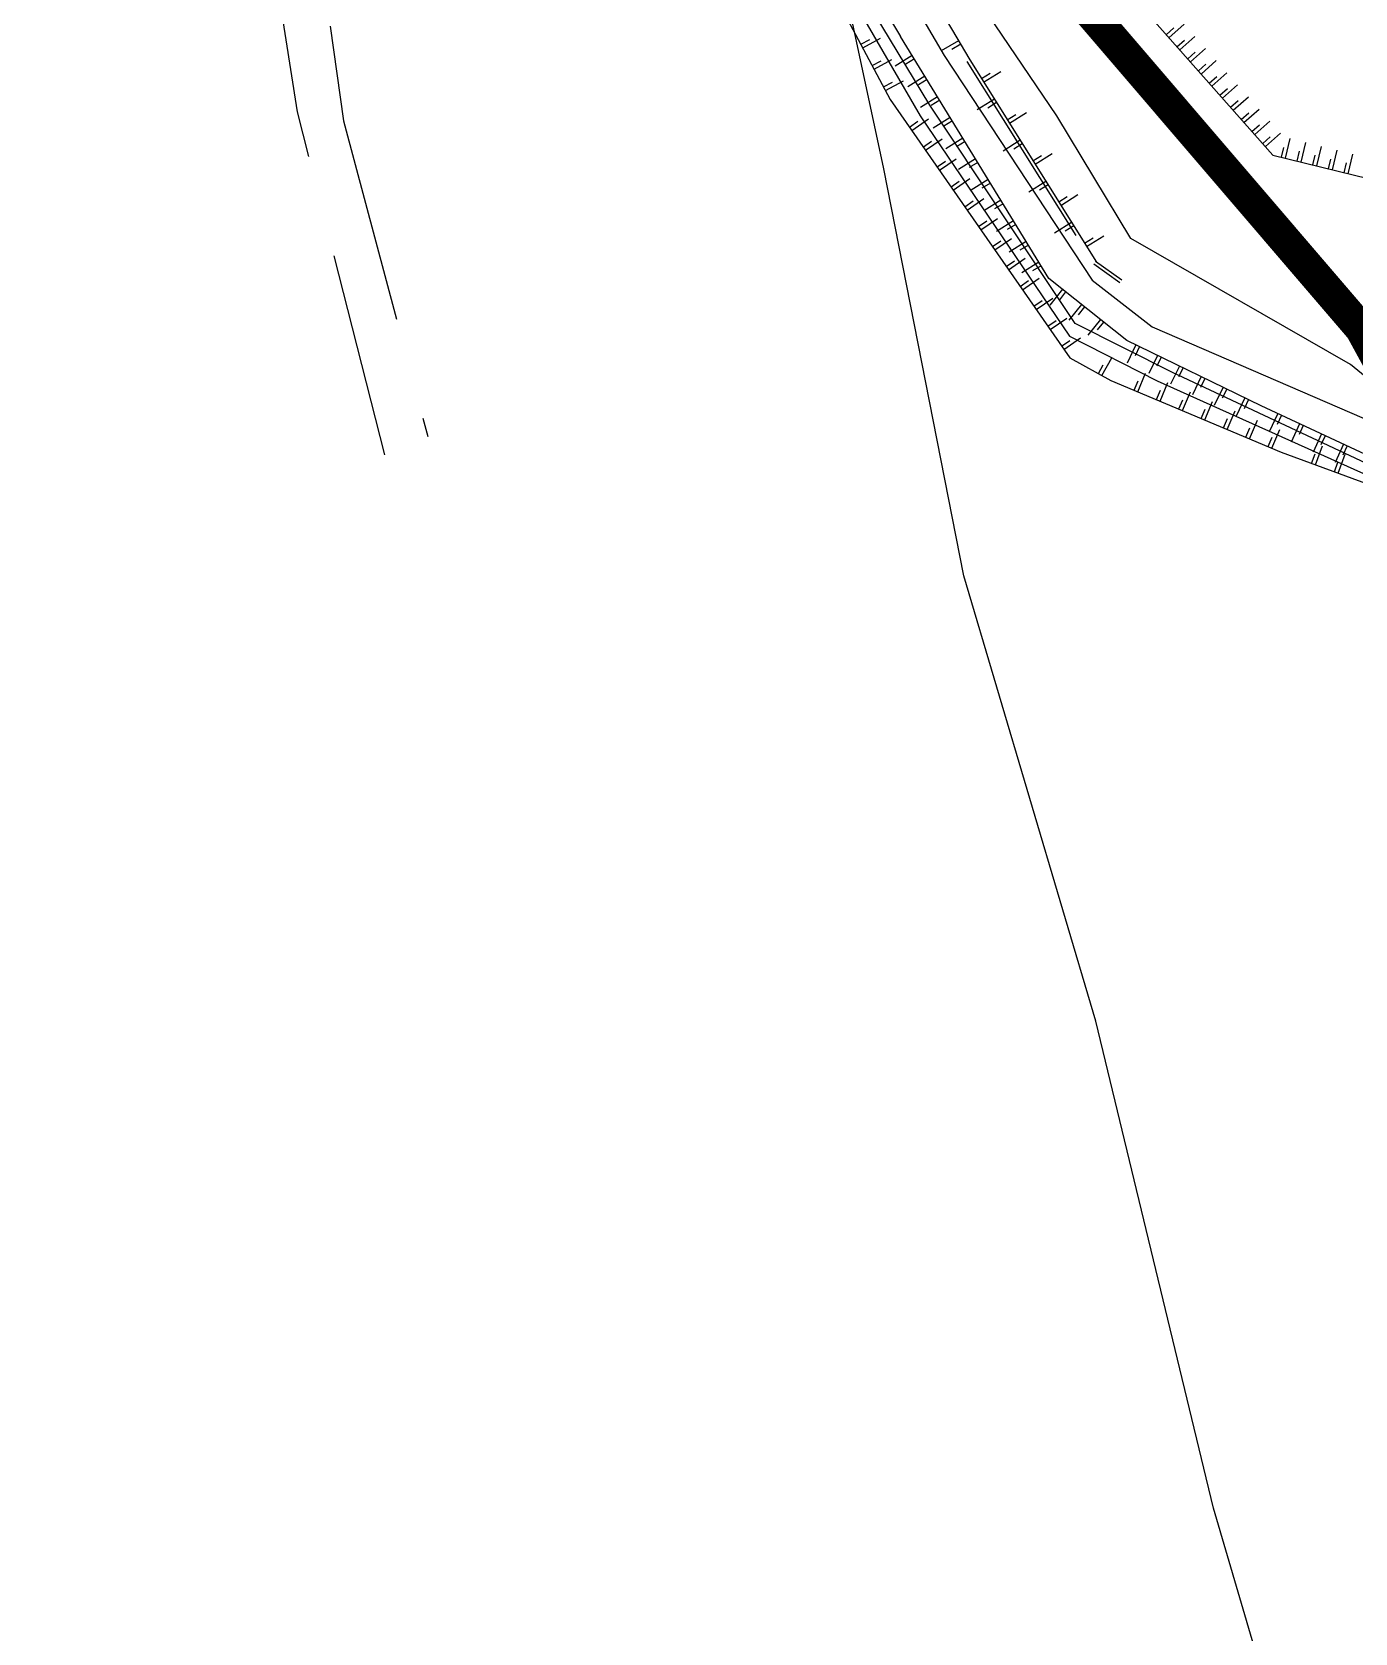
# Model space of a CAD drawing. Header units: metres. Extents: x 196582 to 208442, y 561446 to 572119.
# Drawn here: x 196720.9 to 196802.7, y 565351.7 to 565450.7 of the extents above; entities that cross this region are included whole.
import ezdxf

# ---------------------------------------------------------------- set-up
doc = ezdxf.new("R2010")
doc.units = ezdxf.units.M
doc.header["$MEASUREMENT"] = 0
doc.linetypes.add('DASHED', pattern=[19.05, 12.7, -6.35])
doc.linetypes.add('Mitham', pattern=[7, 4, -3])
for name, color, linetype in [('C1600', 6, 'Continuous'), ('C1602_0', 130, 'Continuous'), ('C1801_194-02-11-D_2005', 150, 'Mitham'), ('C1802_194-02-11-D_2005', 160, 'Continuous'), ('M1500', 7, 'Continuous'), ('M1509', 34, 'Continuous'), ('M1510-1', 40, 'Continuous'), ('M2405', 7, 'DASHED'), ('M4680', 170, 'DASHED')]:
    doc.layers.add(name, color=color, linetype=linetype)
picture_1 = doc.add_image_def('image1.ecw', size_in_pixel=(118525, 46520))

# ---------------------------------------------------------------- blocks, each defined once
blk = doc.blocks.new('ANOT9106')
for p, q in [((0.5, 0), (0.5, 5)), ((-0.5, 0), (-0.5, 2.5))]:
    blk.add_line(p, q)

msp = doc.modelspace()

# ---------------------------------------------------------------- linework, layer by layer
at = {"layer": 'C1600'}
msp.add_lwpolyline([(196800.596, 565336.857), (196793.987, 565359.394), (196786.7, 565389.529), (196778.537, 565417.07), (196773.568, 565442.244), (196768.739, 565464.881), (196764.278, 565490.084), (196760.666, 565522.97), (196757.505, 565543.156), (196754.57, 565568.443), (196753.103, 565581.087), (196757.713, 565599.162), (196767.266, 565597.152), (196777.636, 565585.006), (196790.918, 565575.569), (196808.693, 565558.748), (196818.781, 565551.677), (196839.468, 565537.564), (196861.171, 565523.507), (196868.606, 565526.805), (196890.419, 565536.479), (196913.717, 565546.812), (196944.742, 565502.734), (196964.527, 565518.999)], dxfattribs=at)
at = {"layer": 'C1602_0'}
msp.add_lwpolyline([(196800.596, 565336.857), (196793.987, 565359.394), (196786.7, 565389.529), (196778.537, 565417.07), (196773.568, 565442.244), (196768.739, 565464.881), (196764.278, 565490.084), (196760.666, 565522.97), (196757.505, 565543.156), (196754.57, 565568.443), (196753.103, 565581.087), (196782.515, 565554.424), (196801.567, 565537.704), (196820.507, 565518.434), (196837.779, 565501.613), (196852.652, 565482.112), (196857.682, 565473.96), (196890.32, 565436.798), (196901.894, 565410.572), (196912.599, 565386.316), (196919.545, 565364.38), (196931.402, 565336.765)], dxfattribs=at)
at = {"layer": 'C1801_194-02-11-D_2005', "const_width": 2}
msp.add_lwpolyline([(197834.934, 563548.288), (197807.812, 563603.71), (197747.75, 563700.734), (197695.366, 563777.08), (197294.779, 564291.774), (197198.774, 564424.144), (197152.226, 564499.785), (197124.588, 564559.424), (197096.951, 564629.246), (197028.583, 564825.62), (196854.029, 565339.247), (196803.117, 565432.343), (196750.751, 565493.437), (196698.384, 565538.53), (196637.29, 565573.441), (196591.795, 565592.279)], dxfattribs=at)
at = {"layer": 'C1802_194-02-11-D_2005'}
msp.add_lwpolyline([(197834.934, 563548.288), (197807.812, 563603.711), (197747.75, 563700.734), (197695.366, 563777.08), (197294.779, 564291.774), (197198.774, 564424.144), (197152.226, 564499.784), (197124.588, 564559.424), (197096.951, 564629.246), (197028.583, 564825.62), (196854.029, 565339.247), (196803.117, 565432.343), (196750.75, 565493.437), (196698.384, 565538.53), (196637.29, 565573.441), (196591.795, 565592.279)], dxfattribs=at)
at = {"layer": 'M1509'}
for points in [[(196810.179, 565423.838, 401.946), (196802.448, 565430.144, 401.171), (196788.859, 565437.931, 400.289), (196784.277, 565445.524, 399.189), (196774.557, 565459.872, 399.197), (196765.025, 565475.029, 398.961), (196755.557, 565489.883, 398.231), (196746.116, 565504.676, 397.189), (196739.215, 565514.868, 396.56), (196737.601, 565514.64, 396.672), (196747.335, 565497.456, 397.899), (196758.81, 565479.108, 399), (196769.951, 565461.821, 399.874), (196777.307, 565449.249, 400.296), (196786.46, 565435.362, 401.539), (196790.19, 565432.465, 401.875), (196810.179, 565423.838, 401.946)], [(196767.549, 565459.785, 399.279), (196775.821, 565445.512, 400.075), (196785.06, 565431.885, 401.235), (196790.494, 565429.137, 401.579), (196808.546, 565421.019, 402.31)], [(196808.546, 565421.019, 402.31), (196808.767, 565421.526, 402.254), (196791.435, 565429.645, 401.705), (196785.422, 565432.669, 401.121), (196776.432, 565446.19, 399.971), (196767.981, 565460.134, 399.244)]]:
    msp.add_polyline3d(points, dxfattribs=at)
at = {"layer": 'M1510-1'}
for p, q in [((196770.713, 565463.013, 400.088), (196778.895, 565448.981, 400.669)), ((196778.892, 565448.987, 400.669), (196786.737, 565436.466, 401.685)), ((196786.683, 565436.523, 401.685), (196788.301, 565435.381, 401.727))]:
    msp.add_line(p, q, dxfattribs=at)
for points in [[(196742.584, 565538.73, 394.847), (196735.125, 565529.296, 395.554), (196733.165, 565521.519, 396.224), (196734.699, 565513.32, 396.854), (196740.002, 565502.706, 397.317), (196754.217, 565479.82, 399.122), (196764.229, 565464.792, 399.817), (196773.976, 565446.541, 401.031), (196785.079, 565430.557, 402.527), (196787.623, 565429.159, 402.603), (196798.165, 565424.72, 402.604), (196809.316, 565420.614, 402.646), (196809.486, 565421.728, 402.388), (196796.919, 565427.591, 402.006), (196788.609, 565431.628, 401.876), (196783.794, 565435.458, 401.397), (196774.617, 565450.424, 400.201)], [(196742.584, 565538.73, 394.847), (196743.597, 565537.396, 394.897), (196736.854, 565528.399, 395.704), (196735.491, 565520.708, 396.277), (196736.422, 565515.297, 396.512), (196742.339, 565503.455, 397.264), (196755.829, 565481.498, 398.834), (196765.358, 565465.86, 399.655), (196774.617, 565450.424, 400.201)], [(196783.182, 565459.431, 397.328), (196797.658, 565443.087, 397.989), (196807.584, 565440.649, 398.185), (196813.883, 565444.488, 397.26), (196826.006, 565441.374, 396.913), (196836.691, 565438.254, 395.648), (196847.266, 565435.233, 394.164), (196857.918, 565432.02, 393.126), (196861.331, 565429.287, 393.045)]]:
    msp.add_polyline3d(points, dxfattribs=at)
at = {"layer": 'M2405'}
for p, q in [((196736.625, 565469.921, 400.31), (196740.144, 565445.222, 402.889)), ((196737.294, 565445.774, 402.817), (196733.875, 565467.404, 400.525)), ((196742.698, 565424.546, 405.444), (196737.294, 565445.774, 402.817)), ((196740.144, 565445.222, 402.889), (196745.35, 565425.689, 405.251))]:
    msp.add_line(p, q, dxfattribs=at)
at = {"layer": 'M4680'}
for p, q in [((196770.541, 565462.912, 400.088), (196778.723, 565448.88, 400.669)), ((196778.723, 565448.88, 400.669), (196786.568, 565436.36, 401.685)), ((196786.568, 565436.36, 401.685), (196788.185, 565435.217, 401.727))]:
    msp.add_line(p, q, dxfattribs=at)

# ---------------------------------------------------------------- block references
at = {"layer": 'M1500'}
for p, xscale, yscale, zscale, rotation in [((196791.138, 565450.448), 0.25, 0.25, 0.25, 311.5352507235796), ((196791.802, 565449.699), 0.25, 0.25, 0.25, 311.5352507235796), ((196772.21, 565449.848), 0.25, 0.25, 0.25, 298.1032721997526), ((196778.269, 565450.055), 0.25, 0.25, 0.25, 120.246280948568), ((196792.465, 565448.951), 0.25, 0.25, 0.25, 311.5352507235796), ((196772.917, 565448.525), 0.25, 0.25, 0.25, 298.1032721997526), ((196775.402, 565449.146), 0.25, 0.25, 0.25, 121.5162050414863), ((196793.128, 565448.202), 0.25, 0.25, 0.25, 311.5352507235796), ((196773.623, 565447.202), 0.25, 0.25, 0.25, 298.1032721997526), ((196776.186, 565447.867), 0.25, 0.25, 0.25, 121.5162050414863), ((196779.688, 565447.716), 0.2499999999999999, 0.2499999999999999, 0.2499999999999999, 302.0690940268806), ((196793.791, 565447.454), 0.25, 0.25, 0.25, 311.5352507235796), ((196794.454, 565446.705), 0.25, 0.25, 0.25, 311.5352507235796), ((196776.97, 565446.588), 0.25, 0.25, 0.25, 121.5162050414863), ((196795.117, 565445.957), 0.25, 0.25, 0.25, 311.5352507235796), ((196780.485, 565446.444), 0.25, 0.25, 0.25, 122.0690940268806), ((196781.281, 565445.173), 0.2499999999999999, 0.2499999999999999, 0.2499999999999999, 302.0690940268806), ((196795.78, 565445.208), 0.25, 0.25, 0.25, 311.5352507235796), ((196775.238, 565444.725), 0.25, 0.25, 0.25, 304.7867653278827), ((196777.754, 565445.31), 0.25, 0.25, 0.25, 121.5162050414863), ((196796.443, 565444.46), 0.25, 0.25, 0.25, 311.5352507235796), ((196776.094, 565443.493), 0.25, 0.25, 0.25, 304.7867653278827), ((196778.538, 565444.031), 0.25, 0.25, 0.25, 121.5162050414863), ((196782.078, 565443.902), 0.25, 0.25, 0.25, 122.0690940268806), ((196797.106, 565443.711), 0.25, 0.25, 0.25, 311.5352507235796), ((196798.306, 565442.928), 0.25, 0.25, 0.25, 346.2003235906689), ((196799.277, 565442.69), 0.25, 0.25, 0.25, 346.2003235906689), ((196800.249, 565442.451), 0.25, 0.25, 0.25, 346.2003235906689), ((196776.95, 565442.261), 0.25, 0.25, 0.25, 304.7867653278827), ((196779.322, 565442.752), 0.25, 0.25, 0.25, 121.5162050414863), ((196782.874, 565442.631), 0.2499999999999999, 0.2499999999999999, 0.2499999999999999, 302.0690940268806), ((196801.22, 565442.213), 0.25, 0.25, 0.25, 346.2003235906689), ((196802.191, 565441.974), 0.25, 0.25, 0.25, 346.2003235906689), ((196777.805, 565441.029), 0.25, 0.25, 0.25, 304.7867653278827), ((196780.106, 565441.473), 0.25, 0.25, 0.25, 121.5162050414863), ((196783.67, 565441.36), 0.25, 0.25, 0.25, 122.0690940268806), ((196784.467, 565440.089), 0.2499999999999999, 0.2499999999999999, 0.2499999999999999, 302.0690940268806), ((196778.661, 565439.797), 0.25, 0.25, 0.25, 304.7867653278827), ((196780.89, 565440.195), 0.25, 0.25, 0.25, 121.5162050414863), ((196779.517, 565438.565), 0.25, 0.25, 0.25, 304.7867653278827), ((196781.674, 565438.916), 0.25, 0.25, 0.25, 121.5162050414863), ((196785.263, 565438.818), 0.25, 0.25, 0.25, 122.0690940268806), ((196780.373, 565437.333), 0.25, 0.25, 0.25, 304.7867653278827), ((196782.459, 565437.637), 0.25, 0.25, 0.25, 121.5162050414863), ((196786.06, 565437.547), 0.2499999999999999, 0.2499999999999999, 0.2499999999999999, 302.0690940268806), ((196781.228, 565436.101), 0.25, 0.25, 0.25, 304.7867653278827), ((196783.243, 565436.358), 0.25, 0.25, 0.25, 121.5162050414863), ((196782.084, 565434.869), 0.25, 0.25, 0.25, 304.7867653278827), ((196784.729, 565434.715), 0.25, 0.25, 0.25, 141.5001744687727), ((196782.94, 565433.637), 0.25, 0.25, 0.25, 304.7867653278827), ((196785.903, 565433.781), 0.25, 0.25, 0.25, 141.5001744687727), ((196783.796, 565432.405), 0.25, 0.25, 0.25, 304.7867653278827), ((196787.077, 565432.847), 0.25, 0.25, 0.25, 141.5001744687727), ((196784.652, 565431.173), 0.25, 0.25, 0.25, 304.7867653278827), ((196789.284, 565431.301), 0.25, 0.25, 0.25, 154.0895073602674), ((196786.966, 565429.521), 0.25, 0.25, 0.25, 331.2099599568587), ((196790.633, 565430.645), 0.25, 0.25, 0.25, 154.0895073602674), ((196791.983, 565429.99), 0.25, 0.25, 0.25, 154.0895073602674), ((196789.179, 565428.504), 0.25, 0.25, 0.25, 337.1585702804692), ((196790.561, 565427.922), 0.25, 0.25, 0.25, 337.1585702804692), ((196793.332, 565429.334), 0.25, 0.25, 0.25, 154.0895073602674), ((196791.944, 565427.34), 0.25, 0.25, 0.25, 337.1585702804692), ((196793.326, 565426.757), 0.25, 0.25, 0.25, 337.1585702804692), ((196794.681, 565428.679), 0.25, 0.25, 0.25, 154.0895073602674), ((196796.03, 565428.024), 0.25, 0.25, 0.25, 154.0895073602674), ((196794.709, 565426.175), 0.25, 0.25, 0.25, 337.1585702804692), ((196798.063, 565427.058), 0.25, 0.25, 0.25, 154.9890970366691), ((196796.091, 565425.593), 0.25, 0.25, 0.25, 337.1585702804692), ((196797.473, 565425.011), 0.25, 0.25, 0.25, 337.1585702804692), ((196799.422, 565426.424), 0.25, 0.25, 0.25, 154.9890970366691), ((196800.781, 565425.79), 0.25, 0.25, 0.25, 154.9890970366691), ((196800.167, 565423.983), 0.25, 0.25, 0.25, 339.7915704557638), ((196802.141, 565425.156), 0.25, 0.25, 0.25, 154.9890970366691), ((196801.574, 565423.464), 0.25, 0.25, 0.25, 339.7915704557638)]:
    msp.add_blockref('ANOT9106', p, dxfattribs=dict(at, xscale=xscale, yscale=yscale, zscale=zscale, rotation=rotation))

# ---------------------------------------------------------------- pictures from other files: only their frames are drawn
image = msp.add_image(picture_1, insert=(196589.825, 561446.344), size_in_units=(11852.5, 4652))
image.dxf.flags = 7

doc.saveas('drawing.dxf')
